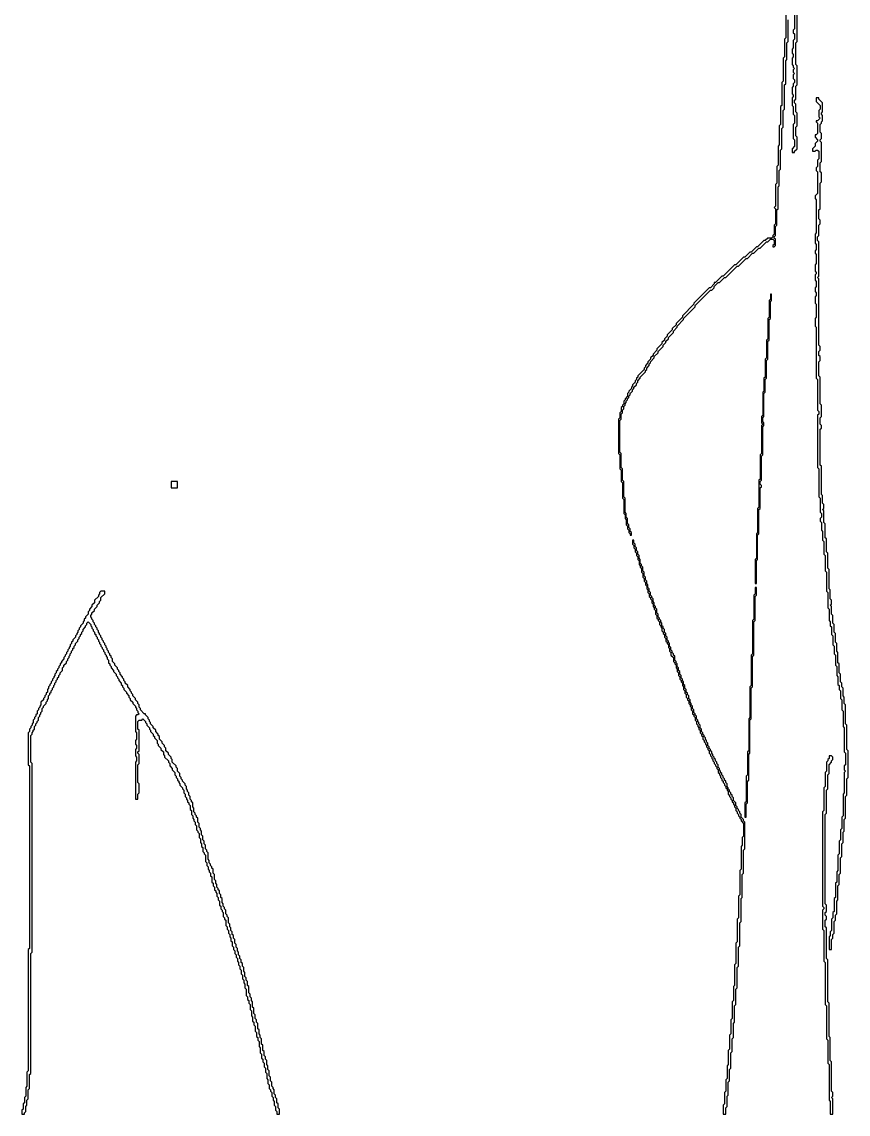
# Model space of a CAD drawing. Header units: metres. Extents: x 0 to 100, y 0 to 129.
# Drawn here: x 19.4 to 35.6, y 0.03 to 21.44 of the extents above; entities that cross this region are included whole.
import ezdxf

# ---------------------------------------------------------------- set-up
doc = ezdxf.new("R2010")
doc.units = ezdxf.units.M

msp = doc.modelspace()

# ---------------------------------------------------------------- linework, layer by layer
for points in [[(34.55, 21.725), (34.55, 21.3), (34.525, 21.275), (34.525, 21.225), (34.55, 21.2), (34.55, 21.1), (34.525, 21.075), (34.525, 20.925), (34.5, 20.9), (34.5, 20.825), (34.525, 20.8), (34.525, 20.75), (34.5, 20.725), (34.5, 20.6), (34.525, 20.575), (34.525, 20.55), (34.55, 20.525), (34.525, 20.5), (34.525, 20.45), (34.55, 20.425), (34.525, 20.4), (34.525, 20.325), (34.55, 20.3), (34.55, 20.25), (34.525, 20.225), (34.525, 20.175), (34.5, 20.15), (34.5, 20.025), (34.525, 20), (34.525, 19.975), (34.5, 19.95), (34.5, 19.8), (34.525, 19.775), (34.525, 19.625), (34.55, 19.6), (34.55, 19.45), (34.525, 19.425), (34.525, 19.15), (34.55, 19.125), (34.55, 19), (34.5, 18.95), (34.5, 18.875), (34.55, 18.875), (34.55, 18.9), (34.6, 18.95), (34.6, 19.175), (34.575, 19.2), (34.575, 19.375), (34.6, 19.4), (34.6, 19.65), (34.575, 19.675), (34.575, 19.825), (34.55, 19.85), (34.55, 19.9), (34.575, 19.925), (34.575, 20.175), (34.6, 20.2), (34.6, 20.575), (34.575, 20.6), (34.575, 21.025), (34.6, 21.05), (34.6, 21.675)], [(34.375, 21.575), (34.375, 21.125), (34.35, 21.1), (34.35, 20.75), (34.325, 20.725), (34.325, 20.275), (34.3, 20.25), (34.3, 19.8), (34.275, 19.775), (34.275, 19.425), (34.25, 19.4), (34.25, 19.025), (34.225, 19), (34.225, 18.625), (34.2, 18.6), (34.2, 18.275), (34.175, 18.25), (34.175, 17.825), (34.15, 17.8), (34.175, 17.775), (34.175, 17.475), (34.15, 17.45), (34.15, 17.275), (34.125, 17.25), (34.125, 17.225), (34.1, 17.2), (34.025, 17.2), (33.975, 17.15), (33.95, 17.15), (33.825, 17.025), (33.8, 17.025), (33.7, 16.925), (33.675, 16.925), (33.575, 16.825), (33.55, 16.825), (33.4, 16.675), (33.375, 16.675), (33.15, 16.45), (33.125, 16.45), (33, 16.325), (32.975, 16.325), (32.975, 16.3), (32.9, 16.225), (32.875, 16.225), (32.575, 15.925), (32.575, 15.9), (32.35, 15.675), (32.35, 15.65), (32.225, 15.525), (32.225, 15.5), (32.15, 15.425), (32.15, 15.4), (32.05, 15.3), (32.05, 15.275), (32, 15.225), (32, 15.2), (31.95, 15.15), (31.95, 15.125), (31.85, 15.025), (31.85, 15), (31.775, 14.925), (31.775, 14.9), (31.725, 14.85), (31.725, 14.825), (31.675, 14.775), (31.675, 14.75), (31.625, 14.7), (31.625, 14.675), (31.6, 14.65), (31.6, 14.625), (31.475, 14.5), (31.475, 14.475), (31.45, 14.45), (31.45, 14.425), (31.425, 14.4), (31.425, 14.375), (31.375, 14.325), (31.375, 14.3), (31.35, 14.275), (31.35, 14.25), (31.3, 14.2), (31.3, 14.175), (31.275, 14.15), (31.275, 14.1), (31.225, 14.05), (31.225, 14.025), (31.2, 14), (31.2, 13.95), (31.175, 13.925), (31.175, 13.9), (31.15, 13.875), (31.15, 13.8), (31.125, 13.775), (31.125, 13.675), (31.1, 13.65), (31.1, 12.975), (31.125, 12.95), (31.125, 12.675), (31.15, 12.65), (31.15, 12.425), (31.175, 12.4), (31.175, 12.1), (31.2, 12.075), (31.2, 11.8), (31.225, 11.775), (31.225, 11.7), (31.25, 11.675), (31.25, 11.575), (31.275, 11.55), (31.275, 11.5), (31.3, 11.475), (31.3, 11.425), (31.325, 11.4), (31.325, 11.375), (31.35, 11.375), (31.35, 11.425), (31.325, 11.45), (31.325, 11.5), (31.3, 11.525), (31.3, 11.575), (31.275, 11.6), (31.275, 11.7), (31.25, 11.725), (31.25, 11.8), (31.225, 11.825), (31.225, 12.1), (31.2, 12.125), (31.2, 12.425), (31.175, 12.45), (31.175, 12.675), (31.15, 12.7), (31.15, 12.975), (31.125, 13), (31.125, 13.625), (31.15, 13.65), (31.15, 13.75), (31.175, 13.775), (31.175, 13.825), (31.2, 13.85), (31.2, 13.9), (31.225, 13.925), (31.225, 13.95), (31.25, 13.975), (31.25, 14), (31.275, 14.025), (31.275, 14.05), (31.3, 14.075), (31.3, 14.1), (31.325, 14.125), (31.325, 14.15), (31.375, 14.2), (31.375, 14.225), (31.4, 14.25), (31.4, 14.275), (31.45, 14.325), (31.45, 14.35), (31.475, 14.375), (31.475, 14.4), (31.525, 14.45), (31.525, 14.475), (31.625, 14.575), (31.625, 14.6), (31.65, 14.625), (31.65, 14.65), (31.7, 14.7), (31.7, 14.725), (31.725, 14.75), (31.725, 14.775), (31.8, 14.85), (31.8, 14.875), (31.875, 14.95), (31.875, 14.975), (31.975, 15.075), (31.975, 15.1), (32.025, 15.15), (32.025, 15.175), (32.075, 15.225), (32.075, 15.25), (32.175, 15.35), (32.175, 15.375), (32.25, 15.45), (32.25, 15.475), (32.375, 15.6), (32.375, 15.625), (32.6, 15.85), (32.6, 15.875), (32.9, 16.175), (32.925, 16.175), (32.975, 16.225), (32.975, 16.25), (33.05, 16.325), (33.075, 16.325), (33.175, 16.425), (33.2, 16.425), (33.425, 16.65), (33.45, 16.65), (33.6, 16.8), (33.625, 16.8), (33.725, 16.9), (33.75, 16.9), (33.85, 17), (33.875, 17), (34, 17.125), (34.025, 17.125), (34.075, 17.175), (34.125, 17.175), (34.15, 17.15), (34.15, 17.075), (34.125, 17.05), (34.125, 17.025), (34.15, 17.025), (34.175, 17.05), (34.175, 17.175), (34.15, 17.2), (34.15, 17.225), (34.175, 17.25), (34.175, 17.425), (34.2, 17.45), (34.2, 17.75), (34.225, 17.775), (34.225, 18.2), (34.25, 18.225), (34.25, 18.525), (34.275, 18.55), (34.275, 18.925), (34.3, 18.95), (34.3, 19.35), (34.325, 19.375), (34.325, 19.7), (34.35, 19.725), (34.35, 20.2), (34.375, 20.225), (34.375, 20.675), (34.4, 20.7), (34.4, 21.025), (34.425, 21.05), (34.425, 21.475)], [(34.975, 19.95), (34.975, 19.875), (35.05, 19.8), (35.05, 19.725), (35.025, 19.7), (35.025, 19.575), (35.05, 19.55), (35, 19.5), (34.975, 19.5), (34.975, 19.475), (35, 19.45), (35, 19.25), (34.975, 19.225), (34.95, 19.225), (34.95, 19.175), (35, 19.125), (35, 19.1), (34.95, 19.05), (34.95, 19), (34.9, 18.95), (34.9, 18.9), (34.95, 18.9), (34.975, 18.925), (35, 18.925), (35.025, 18.9), (35.025, 18.75), (35, 18.725), (35, 18.6), (34.975, 18.575), (34.975, 18.525), (35, 18.5), (35, 18.075), (34.95, 18.025), (34.95, 17.975), (34.975, 17.95), (34.975, 17.3), (34.95, 17.275), (34.95, 17.1), (34.975, 17.075), (34.975, 16.975), (34.95, 16.95), (34.95, 16.9), (34.975, 16.875), (34.975, 16.7), (34.95, 16.675), (34.95, 16.55), (34.975, 16.525), (34.975, 16.5), (34.95, 16.475), (34.95, 16.375), (34.975, 16.35), (34.975, 16.25), (34.95, 16.225), (34.95, 16.15), (34.975, 16.125), (34.975, 16.075), (34.95, 16.05), (34.95, 15.925), (34.975, 15.9), (34.975, 15.65), (34.95, 15.625), (34.95, 15.475), (34.975, 15.45), (34.975, 14.45), (35, 14.425), (35, 13.825), (35.025, 13.8), (35.025, 13.75), (35, 13.725), (35, 12.7), (35.025, 12.675), (35.025, 12.125), (35.05, 12.1), (35.05, 11.825), (35.075, 11.8), (35.075, 11.725), (35.05, 11.7), (35.05, 11.65), (35.075, 11.625), (35.075, 11.475), (35.1, 11.45), (35.1, 11.275), (35.125, 11.25), (35.125, 11), (35.15, 10.975), (35.15, 10.675), (35.175, 10.65), (35.175, 10.275), (35.2, 10.25), (35.2, 9.95), (35.225, 9.925), (35.225, 9.7), (35.25, 9.675), (35.25, 9.6), (35.275, 9.575), (35.275, 9.425), (35.3, 9.4), (35.3, 9.225), (35.325, 9.2), (35.325, 9.05), (35.35, 9.025), (35.35, 8.825), (35.375, 8.8), (35.375, 8.625), (35.4, 8.6), (35.4, 8.45), (35.425, 8.425), (35.425, 8.35), (35.45, 8.325), (35.45, 8.175), (35.475, 8.15), (35.475, 7.95), (35.5, 7.925), (35.5, 7.625), (35.525, 7.6), (35.525, 7.125), (35.55, 7.1), (35.55, 6.875), (35.525, 6.85), (35.525, 6.775), (35.55, 6.75), (35.525, 6.725), (35.525, 6.325), (35.5, 6.3), (35.5, 5.875), (35.475, 5.85), (35.475, 5.625), (35.45, 5.6), (35.45, 5.4), (35.425, 5.375), (35.425, 5.125), (35.4, 5.1), (35.4, 4.8), (35.375, 4.775), (35.375, 4.575), (35.35, 4.55), (35.35, 4.275), (35.325, 4.25), (35.325, 4), (35.3, 3.975), (35.3, 3.875), (35.275, 3.85), (35.275, 3.625), (35.25, 3.6), (35.25, 3.525), (35.225, 3.5), (35.225, 3.25), (35.275, 3.25), (35.275, 3.45), (35.3, 3.475), (35.3, 3.55), (35.325, 3.575), (35.325, 3.8), (35.35, 3.825), (35.35, 3.925), (35.375, 3.95), (35.375, 4.2), (35.4, 4.225), (35.4, 4.5), (35.425, 4.525), (35.425, 4.725), (35.45, 4.75), (35.45, 5.05), (35.475, 5.075), (35.475, 5.325), (35.5, 5.35), (35.5, 5.55), (35.525, 5.575), (35.525, 5.8), (35.55, 5.825), (35.55, 6.25), (35.575, 6.275), (35.575, 6.6), (35.6, 6.625), (35.6, 7.15), (35.575, 7.175), (35.575, 7.65), (35.55, 7.675), (35.55, 8.05), (35.525, 8.075), (35.525, 8.2), (35.5, 8.225), (35.5, 8.375), (35.475, 8.4), (35.475, 8.475), (35.45, 8.5), (35.45, 8.65), (35.425, 8.675), (35.425, 8.85), (35.4, 8.875), (35.4, 9.075), (35.375, 9.1), (35.375, 9.25), (35.35, 9.275), (35.35, 9.45), (35.325, 9.475), (35.325, 9.625), (35.3, 9.65), (35.3, 9.8), (35.275, 9.825), (35.275, 9.975), (35.25, 10), (35.275, 10.025), (35.275, 10.1), (35.25, 10.125), (35.25, 10.3), (35.225, 10.325), (35.225, 10.7), (35.2, 10.725), (35.2, 11.025), (35.175, 11.05), (35.175, 11.3), (35.15, 11.325), (35.15, 11.6), (35.125, 11.625), (35.125, 11.85), (35.1, 11.875), (35.125, 11.9), (35.125, 11.975), (35.1, 12), (35.1, 12.15), (35.075, 12.175), (35.075, 12.725), (35.05, 12.75), (35.05, 13.45), (35.075, 13.475), (35.075, 13.525), (35.05, 13.55), (35.05, 13.675), (35.075, 13.7), (35.075, 13.925), (35.05, 13.95), (35.05, 14.475), (35.025, 14.5), (35.025, 14.775), (35.05, 14.8), (35.05, 14.875), (35.025, 14.9), (35.025, 14.975), (35.05, 15), (35.05, 15.075), (35.025, 15.1), (35.025, 16.4), (35, 16.425), (35.025, 16.45), (35.025, 17.125), (35, 17.15), (35, 17.225), (35.025, 17.25), (35.025, 17.45), (35.05, 17.475), (35.05, 17.55), (35.025, 17.575), (35.025, 17.75), (35.05, 17.775), (35.05, 18.275), (35.075, 18.3), (35.075, 18.475), (35.05, 18.5), (35.05, 18.675), (35.075, 18.7), (35.075, 19.075), (35.05, 19.1), (35.05, 19.125), (35.075, 19.15), (35.075, 19.25), (35.05, 19.275), (35.05, 19.425), (35.075, 19.45), (35.075, 19.475), (35.1, 19.5), (35.1, 19.6), (35.075, 19.625), (35.075, 19.65), (35.1, 19.675), (35.1, 19.85), (35.025, 19.925), (35.025, 19.95), (34.975, 19.95)], [(34.075, 16.1), (34.075, 16), (34.05, 15.975), (34.05, 15.65), (34.025, 15.625), (34.025, 15.225), (34, 15.2), (34, 14.85), (33.975, 14.825), (33.975, 14.475), (33.95, 14.45), (33.95, 14.2), (33.925, 14.175), (33.925, 13.725), (33.9, 13.7), (33.9, 13.575), (33.925, 13.55), (33.9, 13.525), (33.9, 12.975), (33.875, 12.95), (33.875, 12.475), (33.85, 12.45), (33.85, 11.925), (33.825, 11.9), (33.825, 11.425), (33.8, 11.4), (33.8, 10.925), (33.775, 10.9), (33.775, 10.425), (33.8, 10.425), (33.8, 10.875), (33.825, 10.9), (33.825, 11.375), (33.85, 11.4), (33.85, 11.875), (33.875, 11.9), (33.875, 12.3), (33.9, 12.325), (33.9, 12.35), (33.875, 12.375), (33.875, 12.425), (33.9, 12.45), (33.9, 12.925), (33.925, 12.95), (33.925, 13.5), (33.95, 13.525), (33.95, 13.575), (33.925, 13.6), (33.925, 13.675), (33.95, 13.7), (33.95, 14.15), (33.975, 14.175), (33.975, 14.425), (34, 14.45), (34, 14.8), (34.025, 14.825), (34.025, 15.175), (34.05, 15.2), (34.05, 15.6), (34.075, 15.625), (34.075, 15.95), (34.1, 15.975), (34.1, 16.1), (34.075, 16.1)], [(22.325, 12.425), (22.325, 12.3), (22.45, 12.3), (22.45, 12.425), (22.325, 12.425)], [(31.375, 11.275), (31.375, 11.2), (31.4, 11.175), (31.4, 11.125), (31.425, 11.1), (31.425, 11.05), (31.45, 11.025), (31.45, 10.975), (31.475, 10.95), (31.475, 10.9), (31.5, 10.875), (31.5, 10.8), (31.525, 10.775), (31.525, 10.75), (31.55, 10.725), (31.55, 10.65), (31.575, 10.625), (31.575, 10.55), (31.6, 10.525), (31.6, 10.475), (31.625, 10.45), (31.625, 10.4), (31.65, 10.375), (31.65, 10.325), (31.675, 10.3), (31.675, 10.25), (31.7, 10.225), (31.7, 10.175), (31.725, 10.15), (31.725, 10.125), (31.75, 10.1), (31.75, 10.05), (31.775, 10.025), (31.775, 9.975), (31.8, 9.95), (31.8, 9.925), (31.825, 9.9), (31.825, 9.825), (31.85, 9.8), (31.85, 9.75), (31.875, 9.725), (31.875, 9.7), (31.9, 9.675), (31.9, 9.625), (31.925, 9.6), (31.925, 9.575), (31.95, 9.55), (31.95, 9.5), (31.975, 9.475), (31.975, 9.45), (32, 9.425), (32, 9.375), (32.025, 9.35), (32.025, 9.3), (32.05, 9.275), (32.05, 9.25), (32.075, 9.225), (32.075, 9.175), (32.1, 9.15), (32.1, 9.1), (32.125, 9.075), (32.125, 9.025), (32.175, 8.975), (32.175, 8.9), (32.2, 8.875), (32.2, 8.85), (32.225, 8.825), (32.225, 8.775), (32.25, 8.75), (32.25, 8.7), (32.275, 8.675), (32.275, 8.625), (32.3, 8.6), (32.3, 8.55), (32.325, 8.525), (32.325, 8.5), (32.35, 8.475), (32.35, 8.425), (32.375, 8.4), (32.375, 8.35), (32.4, 8.325), (32.4, 8.275), (32.425, 8.25), (32.425, 8.2), (32.45, 8.175), (32.45, 8.15), (32.475, 8.125), (32.475, 8.075), (32.5, 8.05), (32.5, 8.025), (32.525, 8), (32.525, 7.95), (32.55, 7.925), (32.55, 7.875), (32.575, 7.85), (32.575, 7.825), (32.6, 7.8), (32.6, 7.75), (32.625, 7.725), (32.625, 7.675), (32.65, 7.65), (32.65, 7.625), (32.675, 7.6), (32.675, 7.575), (32.7, 7.55), (32.7, 7.5), (32.725, 7.475), (32.725, 7.45), (32.75, 7.425), (32.75, 7.375), (32.775, 7.35), (32.775, 7.325), (32.8, 7.3), (32.8, 7.275), (32.825, 7.25), (32.825, 7.225), (32.85, 7.2), (32.85, 7.175), (32.875, 7.15), (32.875, 7.1), (32.9, 7.075), (32.9, 7.05), (32.925, 7.025), (32.925, 7), (32.95, 6.975), (32.95, 6.95), (32.975, 6.925), (32.975, 6.9), (33, 6.875), (33, 6.85), (33.025, 6.825), (33.025, 6.8), (33.05, 6.775), (33.05, 6.725), (33.075, 6.7), (33.075, 6.675), (33.1, 6.65), (33.1, 6.625), (33.125, 6.6), (33.125, 6.575), (33.15, 6.55), (33.15, 6.525), (33.175, 6.5), (33.175, 6.475), (33.2, 6.45), (33.2, 6.425), (33.225, 6.4), (33.225, 6.375), (33.25, 6.35), (33.25, 6.3), (33.275, 6.275), (33.275, 6.25), (33.3, 6.225), (33.3, 6.2), (33.325, 6.175), (33.325, 6.15), (33.35, 6.125), (33.35, 6.1), (33.375, 6.075), (33.375, 6.05), (33.4, 6.025), (33.4, 5.975), (33.425, 5.95), (33.425, 5.925), (33.45, 5.9), (33.45, 5.875), (33.475, 5.85), (33.475, 5.825), (33.5, 5.8), (33.5, 5.775), (33.55, 5.725), (33.55, 5.475), (33.525, 5.45), (33.525, 5.3), (33.5, 5.275), (33.5, 4.825), (33.475, 4.8), (33.475, 4.325), (33.45, 4.3), (33.45, 3.875), (33.425, 3.85), (33.425, 3.4), (33.4, 3.375), (33.4, 2.975), (33.375, 2.95), (33.375, 2.55), (33.35, 2.525), (33.35, 2.25), (33.325, 2.225), (33.325, 1.9), (33.3, 1.875), (33.3, 1.6), (33.275, 1.575), (33.275, 1.3), (33.25, 1.275), (33.25, 1), (33.225, 0.975), (33.225, 0.725), (33.2, 0.7), (33.2, 0.475), (33.175, 0.45), (33.175, 0.225), (33.15, 0.2), (33.15, 0.025), (33.2, 0.025), (33.2, 0.15), (33.225, 0.175), (33.225, 0.375), (33.25, 0.4), (33.25, 0.65), (33.275, 0.675), (33.275, 0.9), (33.3, 0.925), (33.3, 1.225), (33.325, 1.25), (33.325, 1.5), (33.35, 1.525), (33.35, 1.8), (33.375, 1.825), (33.375, 2.15), (33.4, 2.175), (33.4, 2.475), (33.425, 2.5), (33.425, 2.9), (33.45, 2.925), (33.45, 3.3), (33.475, 3.325), (33.475, 3.775), (33.5, 3.8), (33.5, 4.25), (33.525, 4.275), (33.525, 4.725), (33.55, 4.75), (33.55, 5.2), (33.575, 5.225), (33.575, 5.75), (33.55, 5.775), (33.55, 5.8), (33.5, 5.85), (33.5, 5.9), (33.475, 5.925), (33.475, 5.95), (33.45, 5.975), (33.45, 6), (33.425, 6.025), (33.425, 6.05), (33.4, 6.075), (33.4, 6.125), (33.35, 6.175), (33.35, 6.225), (33.325, 6.25), (33.325, 6.275), (33.3, 6.3), (33.3, 6.325), (33.275, 6.35), (33.275, 6.375), (33.25, 6.4), (33.25, 6.425), (33.225, 6.45), (33.225, 6.5), (33.2, 6.525), (33.2, 6.55), (33.175, 6.575), (33.175, 6.6), (33.15, 6.625), (33.15, 6.65), (33.125, 6.675), (33.125, 6.7), (33.1, 6.725), (33.1, 6.75), (33.075, 6.775), (33.075, 6.8), (33.05, 6.825), (33.05, 6.875), (33.025, 6.9), (33.025, 6.925), (33, 6.95), (33, 6.975), (32.975, 7), (32.975, 7.025), (32.95, 7.05), (32.95, 7.075), (32.925, 7.1), (32.925, 7.125), (32.9, 7.15), (32.9, 7.175), (32.875, 7.2), (32.875, 7.225), (32.85, 7.25), (32.85, 7.3), (32.825, 7.325), (32.825, 7.35), (32.8, 7.375), (32.8, 7.4), (32.775, 7.425), (32.775, 7.45), (32.75, 7.475), (32.75, 7.5), (32.725, 7.525), (32.725, 7.575), (32.7, 7.6), (32.7, 7.65), (32.675, 7.675), (32.675, 7.7), (32.65, 7.725), (32.65, 7.75), (32.625, 7.775), (32.625, 7.825), (32.6, 7.85), (32.6, 7.875), (32.575, 7.9), (32.575, 7.95), (32.55, 7.975), (32.55, 8.025), (32.525, 8.05), (32.525, 8.075), (32.5, 8.1), (32.5, 8.15), (32.475, 8.175), (32.475, 8.225), (32.45, 8.25), (32.45, 8.275), (32.425, 8.3), (32.425, 8.35), (32.4, 8.375), (32.4, 8.425), (32.375, 8.45), (32.375, 8.5), (32.35, 8.525), (32.35, 8.55), (32.325, 8.575), (32.325, 8.625), (32.3, 8.65), (32.3, 8.7), (32.275, 8.725), (32.275, 8.775), (32.25, 8.8), (32.25, 8.85), (32.225, 8.875), (32.225, 8.9), (32.2, 8.925), (32.2, 9), (32.175, 9.025), (32.175, 9.05), (32.15, 9.075), (32.15, 9.1), (32.125, 9.125), (32.125, 9.175), (32.1, 9.2), (32.1, 9.25), (32.075, 9.275), (32.075, 9.3), (32.05, 9.325), (32.05, 9.375), (32.025, 9.4), (32.025, 9.45), (32, 9.475), (32, 9.525), (31.975, 9.55), (31.975, 9.575), (31.95, 9.6), (31.95, 9.65), (31.925, 9.675), (31.925, 9.7), (31.9, 9.725), (31.9, 9.75), (31.875, 9.775), (31.875, 9.825), (31.85, 9.85), (31.85, 9.925), (31.825, 9.95), (31.825, 9.975), (31.8, 10), (31.8, 10.05), (31.775, 10.075), (31.775, 10.125), (31.75, 10.15), (31.75, 10.175), (31.725, 10.2), (31.725, 10.25), (31.7, 10.275), (31.7, 10.325), (31.675, 10.35), (31.675, 10.4), (31.65, 10.425), (31.65, 10.475), (31.625, 10.5), (31.625, 10.55), (31.6, 10.575), (31.6, 10.65), (31.575, 10.675), (31.575, 10.75), (31.55, 10.775), (31.55, 10.8), (31.525, 10.825), (31.525, 10.9), (31.5, 10.925), (31.5, 10.975), (31.475, 11), (31.475, 11.05), (31.45, 11.075), (31.45, 11.125), (31.425, 11.15), (31.425, 11.2), (31.4, 11.225), (31.4, 11.275), (31.375, 11.275)], [(33.775, 10.35), (33.775, 10.225), (33.75, 10.2), (33.75, 9.725), (33.725, 9.7), (33.725, 9.05), (33.7, 9.025), (33.7, 8.425), (33.675, 8.4), (33.675, 7.8), (33.65, 7.775), (33.65, 7.15), (33.625, 7.125), (33.625, 6.675), (33.6, 6.65), (33.6, 6.15), (33.575, 6.125), (33.575, 5.85), (33.6, 5.85), (33.6, 6.1), (33.625, 6.125), (33.625, 6.55), (33.65, 6.575), (33.65, 7.075), (33.675, 7.1), (33.675, 7.75), (33.7, 7.775), (33.7, 8.375), (33.725, 8.4), (33.725, 9), (33.75, 9.025), (33.75, 9.675), (33.775, 9.7), (33.775, 10.175), (33.8, 10.2), (33.8, 10.35), (33.775, 10.35)], [(20.95, 10.275), (20.925, 10.25), (20.925, 10.225), (20.9, 10.2), (20.9, 10.175), (20.825, 10.1), (20.825, 10.05), (20.775, 10), (20.775, 9.975), (20.725, 9.925), (20.725, 9.9), (20.7, 9.875), (20.7, 9.825), (20.65, 9.775), (20.65, 9.75), (20.625, 9.725), (20.625, 9.7), (20.6, 9.675), (20.6, 9.65), (20.55, 9.6), (20.55, 9.575), (20.525, 9.55), (20.525, 9.525), (20.5, 9.5), (20.5, 9.475), (20.475, 9.45), (20.475, 9.425), (20.45, 9.4), (20.45, 9.375), (20.4, 9.325), (20.4, 9.3), (20.375, 9.275), (20.375, 9.25), (20.35, 9.225), (20.35, 9.2), (20.325, 9.175), (20.325, 9.15), (20.3, 9.125), (20.3, 9.1), (20.275, 9.075), (20.275, 9.05), (20.25, 9.025), (20.25, 9), (20.225, 8.975), (20.225, 8.95), (20.175, 8.9), (20.175, 8.875), (20.15, 8.85), (20.15, 8.825), (20.125, 8.8), (20.125, 8.775), (20.1, 8.75), (20.1, 8.725), (20.075, 8.7), (20.075, 8.675), (20.05, 8.65), (20.05, 8.625), (20.025, 8.6), (20.025, 8.575), (20, 8.55), (20, 8.525), (19.975, 8.5), (19.975, 8.475), (19.95, 8.45), (19.95, 8.425), (19.925, 8.4), (19.925, 8.375), (19.9, 8.35), (19.9, 8.3), (19.875, 8.275), (19.875, 8.25), (19.85, 8.225), (19.85, 8.2), (19.825, 8.175), (19.825, 8.15), (19.775, 8.1), (19.775, 8.05), (19.75, 8.025), (19.75, 8), (19.725, 7.975), (19.725, 7.95), (19.7, 7.925), (19.7, 7.875), (19.675, 7.85), (19.675, 7.825), (19.65, 7.8), (19.65, 7.775), (19.625, 7.75), (19.625, 7.7), (19.6, 7.675), (19.6, 7.65), (19.575, 7.625), (19.575, 7.6), (19.55, 7.575), (19.55, 7.525), (19.525, 7.5), (19.525, 6.875), (19.55, 6.85), (19.55, 3.275), (19.525, 3.25), (19.525, 0.875), (19.5, 0.85), (19.5, 0.575), (19.475, 0.55), (19.475, 0.375), (19.45, 0.35), (19.45, 0.25), (19.425, 0.225), (19.425, 0.125), (19.4, 0.1), (19.4, 0.025), (19.45, 0.025), (19.45, 0.05), (19.475, 0.075), (19.475, 0.175), (19.5, 0.2), (19.5, 0.3), (19.525, 0.325), (19.525, 0.5), (19.55, 0.525), (19.55, 0.8), (19.575, 0.825), (19.575, 3.175), (19.6, 3.2), (19.6, 6.9), (19.575, 6.925), (19.575, 7.45), (19.6, 7.475), (19.6, 7.5), (19.625, 7.525), (19.625, 7.55), (19.65, 7.575), (19.65, 7.625), (19.675, 7.65), (19.675, 7.675), (19.7, 7.7), (19.7, 7.725), (19.725, 7.75), (19.725, 7.8), (19.75, 7.825), (19.75, 7.85), (19.775, 7.875), (19.775, 7.9), (19.8, 7.925), (19.8, 7.975), (19.825, 8), (19.825, 8.025), (19.875, 8.075), (19.875, 8.1), (19.9, 8.125), (19.9, 8.15), (19.925, 8.175), (19.925, 8.225), (19.95, 8.25), (19.95, 8.275), (19.975, 8.3), (19.975, 8.325), (20, 8.35), (20, 8.375), (20.025, 8.4), (20.025, 8.425), (20.05, 8.45), (20.05, 8.475), (20.075, 8.5), (20.075, 8.525), (20.1, 8.55), (20.1, 8.575), (20.125, 8.6), (20.125, 8.625), (20.15, 8.65), (20.15, 8.675), (20.2, 8.725), (20.2, 8.775), (20.225, 8.8), (20.225, 8.825), (20.275, 8.875), (20.275, 8.9), (20.3, 8.925), (20.3, 8.95), (20.325, 8.975), (20.325, 9), (20.35, 9.025), (20.35, 9.05), (20.375, 9.075), (20.375, 9.1), (20.4, 9.125), (20.4, 9.15), (20.425, 9.175), (20.425, 9.2), (20.45, 9.225), (20.45, 9.25), (20.5, 9.3), (20.5, 9.325), (20.525, 9.35), (20.525, 9.375), (20.55, 9.4), (20.55, 9.425), (20.575, 9.45), (20.575, 9.475), (20.6, 9.5), (20.6, 9.525), (20.65, 9.575), (20.65, 9.6), (20.675, 9.625), (20.675, 9.65), (20.7, 9.675), (20.75, 9.625), (20.75, 9.6), (20.775, 9.575), (20.775, 9.55), (20.8, 9.525), (20.8, 9.5), (20.825, 9.475), (20.825, 9.45), (20.85, 9.425), (20.85, 9.4), (20.875, 9.375), (20.875, 9.35), (20.9, 9.325), (20.9, 9.3), (20.925, 9.275), (20.925, 9.25), (20.95, 9.225), (20.95, 9.2), (20.975, 9.175), (20.975, 9.15), (21, 9.125), (21, 9.1), (21.025, 9.075), (21.025, 9.05), (21.05, 9.025), (21.05, 9), (21.075, 8.975), (21.075, 8.95), (21.1, 8.925), (21.1, 8.875), (21.125, 8.85), (21.125, 8.825), (21.15, 8.8), (21.15, 8.775), (21.2, 8.725), (21.2, 8.7), (21.25, 8.65), (21.25, 8.625), (21.275, 8.6), (21.275, 8.575), (21.3, 8.55), (21.3, 8.525), (21.35, 8.475), (21.35, 8.45), (21.375, 8.425), (21.375, 8.4), (21.4, 8.375), (21.4, 8.35), (21.45, 8.3), (21.45, 8.275), (21.5, 8.225), (21.5, 8.2), (21.525, 8.175), (21.525, 8.15), (21.575, 8.1), (21.575, 8.075), (21.625, 8.025), (21.625, 8), (21.65, 7.975), (21.65, 7.95), (21.675, 7.925), (21.675, 7.9), (21.7, 7.875), (21.675, 7.85), (21.65, 7.85), (21.625, 7.825), (21.625, 7.525), (21.65, 7.5), (21.65, 7.375), (21.625, 7.35), (21.625, 7.275), (21.65, 7.25), (21.65, 7.2), (21.625, 7.175), (21.625, 7.05), (21.65, 7.025), (21.65, 6.95), (21.625, 6.925), (21.625, 6.2), (21.675, 6.2), (21.675, 6.3), (21.7, 6.325), (21.7, 6.5), (21.675, 6.525), (21.675, 6.875), (21.7, 6.9), (21.7, 7.075), (21.675, 7.1), (21.675, 7.125), (21.7, 7.15), (21.7, 7.55), (21.675, 7.575), (21.675, 7.725), (21.7, 7.75), (21.75, 7.75), (21.775, 7.775), (21.825, 7.725), (21.825, 7.7), (21.85, 7.675), (21.85, 7.65), (21.9, 7.6), (21.9, 7.575), (21.925, 7.55), (21.925, 7.525), (21.975, 7.475), (21.975, 7.45), (22, 7.425), (22, 7.4), (22.05, 7.35), (22.05, 7.3), (22.075, 7.275), (22.075, 7.25), (22.125, 7.2), (22.125, 7.175), (22.175, 7.125), (22.175, 7.075), (22.2, 7.05), (22.2, 7.025), (22.275, 6.95), (22.275, 6.925), (22.3, 6.9), (22.3, 6.85), (22.35, 6.8), (22.35, 6.775), (22.4, 6.725), (22.4, 6.675), (22.425, 6.65), (22.425, 6.625), (22.45, 6.6), (22.45, 6.575), (22.475, 6.55), (22.475, 6.525), (22.5, 6.5), (22.5, 6.475), (22.55, 6.425), (22.55, 6.4), (22.575, 6.375), (22.575, 6.325), (22.6, 6.3), (22.6, 6.25), (22.625, 6.225), (22.625, 6.2), (22.65, 6.175), (22.65, 6.15), (22.675, 6.125), (22.675, 6.1), (22.7, 6.075), (22.7, 6), (22.725, 5.975), (22.725, 5.9), (22.75, 5.875), (22.75, 5.825), (22.775, 5.8), (22.775, 5.775), (22.8, 5.75), (22.8, 5.7), (22.825, 5.675), (22.825, 5.6), (22.85, 5.575), (22.85, 5.55), (22.875, 5.525), (22.875, 5.45), (22.9, 5.425), (22.9, 5.35), (22.925, 5.325), (22.925, 5.275), (22.95, 5.25), (22.95, 5.175), (22.975, 5.15), (22.975, 5.125), (23, 5.1), (23, 4.975), (23.025, 4.95), (23.025, 4.9), (23.05, 4.875), (23.05, 4.825), (23.075, 4.8), (23.075, 4.775), (23.1, 4.75), (23.1, 4.7), (23.125, 4.675), (23.125, 4.575), (23.15, 4.55), (23.15, 4.5), (23.175, 4.475), (23.175, 4.425), (23.2, 4.4), (23.2, 4.375), (23.225, 4.35), (23.225, 4.3), (23.25, 4.275), (23.25, 4.225), (23.275, 4.2), (23.275, 4.125), (23.3, 4.1), (23.3, 4.05), (23.325, 4.025), (23.325, 4), (23.35, 3.975), (23.35, 3.9), (23.375, 3.875), (23.375, 3.85), (23.4, 3.825), (23.4, 3.725), (23.425, 3.7), (23.425, 3.65), (23.45, 3.625), (23.45, 3.575), (23.475, 3.55), (23.475, 3.5), (23.5, 3.475), (23.5, 3.425), (23.525, 3.4), (23.525, 3.325), (23.55, 3.3), (23.55, 3.25), (23.575, 3.225), (23.575, 3.175), (23.6, 3.15), (23.6, 3.1), (23.625, 3.075), (23.625, 3.025), (23.65, 3), (23.65, 2.95), (23.675, 2.925), (23.675, 2.875), (23.7, 2.85), (23.7, 2.775), (23.725, 2.75), (23.725, 2.675), (23.75, 2.65), (23.75, 2.6), (23.775, 2.575), (23.775, 2.5), (23.8, 2.475), (23.8, 2.35), (23.825, 2.325), (23.825, 2.275), (23.85, 2.25), (23.85, 2.2), (23.875, 2.175), (23.875, 2.075), (23.9, 2.05), (23.9, 1.95), (23.925, 1.925), (23.925, 1.85), (23.95, 1.825), (23.95, 1.775), (23.975, 1.75), (23.975, 1.65), (24, 1.625), (24, 1.55), (24.025, 1.525), (24.025, 1.475), (24.05, 1.45), (24.05, 1.35), (24.075, 1.325), (24.075, 1.225), (24.1, 1.2), (24.1, 1.125), (24.125, 1.1), (24.125, 1.05), (24.15, 1.025), (24.15, 0.95), (24.175, 0.925), (24.175, 0.85), (24.2, 0.825), (24.2, 0.725), (24.225, 0.7), (24.225, 0.625), (24.25, 0.6), (24.25, 0.525), (24.275, 0.5), (24.275, 0.475), (24.3, 0.45), (24.3, 0.375), (24.325, 0.35), (24.325, 0.3), (24.35, 0.275), (24.35, 0.2), (24.375, 0.175), (24.375, 0.1), (24.4, 0.075), (24.4, 0.025), (24.45, 0.025), (24.45, 0.125), (24.425, 0.15), (24.425, 0.225), (24.4, 0.25), (24.4, 0.325), (24.375, 0.35), (24.375, 0.4), (24.35, 0.425), (24.35, 0.5), (24.325, 0.525), (24.325, 0.55), (24.3, 0.575), (24.3, 0.65), (24.275, 0.675), (24.275, 0.75), (24.25, 0.775), (24.25, 0.875), (24.225, 0.9), (24.225, 0.975), (24.2, 1), (24.2, 1.075), (24.175, 1.1), (24.175, 1.15), (24.15, 1.175), (24.15, 1.25), (24.125, 1.275), (24.125, 1.375), (24.1, 1.4), (24.1, 1.5), (24.075, 1.525), (24.075, 1.575), (24.05, 1.6), (24.05, 1.675), (24.025, 1.7), (24.025, 1.8), (24, 1.825), (24, 1.875), (23.975, 1.9), (23.975, 1.975), (23.95, 2), (23.95, 2.1), (23.925, 2.125), (23.925, 2.225), (23.9, 2.25), (23.9, 2.3), (23.875, 2.325), (23.875, 2.375), (23.85, 2.4), (23.85, 2.525), (23.825, 2.55), (23.825, 2.625), (23.8, 2.65), (23.8, 2.7), (23.775, 2.725), (23.775, 2.8), (23.75, 2.825), (23.75, 2.9), (23.725, 2.925), (23.725, 2.975), (23.7, 3), (23.7, 3.05), (23.675, 3.075), (23.675, 3.125), (23.65, 3.15), (23.65, 3.2), (23.625, 3.225), (23.625, 3.275), (23.6, 3.3), (23.6, 3.35), (23.575, 3.375), (23.575, 3.45), (23.55, 3.475), (23.55, 3.525), (23.525, 3.55), (23.525, 3.6), (23.5, 3.625), (23.5, 3.675), (23.475, 3.7), (23.475, 3.75), (23.45, 3.775), (23.45, 3.875), (23.425, 3.9), (23.425, 3.925), (23.4, 3.95), (23.4, 4.025), (23.375, 4.05), (23.375, 4.075), (23.35, 4.1), (23.35, 4.15), (23.325, 4.175), (23.325, 4.25), (23.3, 4.275), (23.3, 4.325), (23.275, 4.35), (23.275, 4.4), (23.25, 4.425), (23.25, 4.45), (23.225, 4.475), (23.225, 4.525), (23.2, 4.55), (23.2, 4.6), (23.175, 4.625), (23.175, 4.725), (23.15, 4.75), (23.15, 4.825), (23.125, 4.85), (23.125, 4.875), (23.1, 4.9), (23.1, 4.925), (23.075, 4.95), (23.075, 5), (23.05, 5.025), (23.05, 5.15), (23.025, 5.175), (23.025, 5.2), (23, 5.225), (23, 5.3), (22.975, 5.325), (22.975, 5.375), (22.95, 5.4), (22.95, 5.475), (22.925, 5.5), (22.925, 5.575), (22.9, 5.6), (22.9, 5.625), (22.875, 5.65), (22.875, 5.725), (22.85, 5.75), (22.85, 5.825), (22.825, 5.85), (22.825, 5.875), (22.8, 5.9), (22.8, 5.925), (22.775, 5.95), (22.775, 6.025), (22.75, 6.05), (22.75, 6.125), (22.725, 6.15), (22.725, 6.175), (22.7, 6.2), (22.7, 6.25), (22.675, 6.275), (22.675, 6.325), (22.65, 6.35), (22.65, 6.375), (22.625, 6.4), (22.625, 6.45), (22.6, 6.475), (22.6, 6.5), (22.55, 6.55), (22.55, 6.575), (22.525, 6.6), (22.525, 6.625), (22.5, 6.65), (22.5, 6.7), (22.45, 6.75), (22.45, 6.8), (22.425, 6.825), (22.425, 6.85), (22.35, 6.925), (22.35, 6.975), (22.325, 7), (22.325, 7.025), (22.275, 7.075), (22.275, 7.1), (22.225, 7.15), (22.225, 7.2), (22.2, 7.225), (22.2, 7.25), (22.15, 7.3), (22.15, 7.325), (22.1, 7.375), (22.1, 7.425), (22.075, 7.45), (22.075, 7.475), (22.025, 7.525), (22.025, 7.55), (21.975, 7.6), (21.975, 7.625), (21.925, 7.675), (21.925, 7.7), (21.9, 7.725), (21.9, 7.75), (21.875, 7.775), (21.875, 7.8), (21.825, 7.85), (21.825, 7.875), (21.8, 7.875), (21.725, 7.95), (21.725, 7.975), (21.7, 8), (21.7, 8.05), (21.675, 8.075), (21.675, 8.1), (21.625, 8.15), (21.625, 8.175), (21.575, 8.225), (21.575, 8.25), (21.55, 8.275), (21.55, 8.3), (21.525, 8.325), (21.525, 8.35), (21.475, 8.4), (21.475, 8.425), (21.425, 8.475), (21.425, 8.5), (21.4, 8.525), (21.4, 8.55), (21.375, 8.575), (21.375, 8.6), (21.325, 8.65), (21.325, 8.675), (21.3, 8.7), (21.3, 8.725), (21.275, 8.75), (21.275, 8.775), (21.225, 8.825), (21.225, 8.85), (21.175, 8.9), (21.175, 8.95), (21.15, 8.975), (21.15, 9), (21.125, 9.025), (21.125, 9.05), (21.1, 9.075), (21.1, 9.1), (21.075, 9.125), (21.075, 9.15), (21.05, 9.175), (21.05, 9.2), (21.025, 9.225), (21.025, 9.25), (21, 9.275), (21, 9.3), (20.975, 9.325), (20.975, 9.35), (20.95, 9.375), (20.95, 9.4), (20.925, 9.425), (20.925, 9.45), (20.9, 9.475), (20.9, 9.5), (20.875, 9.525), (20.875, 9.55), (20.85, 9.575), (20.85, 9.6), (20.825, 9.625), (20.825, 9.65), (20.8, 9.675), (20.8, 9.7), (20.775, 9.725), (20.775, 9.75), (20.75, 9.775), (20.75, 9.8), (20.775, 9.825), (20.775, 9.85), (20.825, 9.9), (20.825, 9.925), (20.875, 9.975), (20.875, 10), (20.925, 10.05), (20.925, 10.075), (20.95, 10.1), (20.95, 10.15), (21.025, 10.225), (21.025, 10.275), (20.95, 10.275)], [(35.225, 7.05), (35.225, 7), (35.2, 6.975), (35.2, 6.95), (35.175, 6.925), (35.175, 6.75), (35.15, 6.725), (35.15, 6.45), (35.125, 6.425), (35.125, 5.975), (35.1, 5.95), (35.1, 4.1), (35.125, 4.075), (35.125, 4.05), (35.1, 4.025), (35.1, 3.65), (35.125, 3.625), (35.125, 3.025), (35.15, 3), (35.15, 2.175), (35.175, 2.15), (35.175, 1.5), (35.2, 1.475), (35.2, 1.025), (35.225, 1), (35.225, 0.3), (35.25, 0.275), (35.25, 0.025), (35.3, 0.025), (35.3, 0.325), (35.275, 0.35), (35.3, 0.375), (35.3, 0.45), (35.275, 0.475), (35.275, 1.05), (35.25, 1.075), (35.25, 1.525), (35.225, 1.55), (35.225, 2.2), (35.2, 2.225), (35.2, 3.05), (35.175, 3.075), (35.175, 3.675), (35.15, 3.7), (35.15, 3.825), (35.175, 3.85), (35.175, 3.9), (35.15, 3.925), (35.15, 3.975), (35.175, 4), (35.175, 4.125), (35.15, 4.15), (35.15, 5.9), (35.175, 5.925), (35.175, 6.375), (35.2, 6.4), (35.2, 6.675), (35.225, 6.7), (35.225, 6.875), (35.275, 6.925), (35.275, 6.95), (35.3, 6.975), (35.3, 7.025), (35.275, 7.05), (35.225, 7.05)]]:
    msp.add_lwpolyline(points)

doc.saveas('drawing.dxf')
